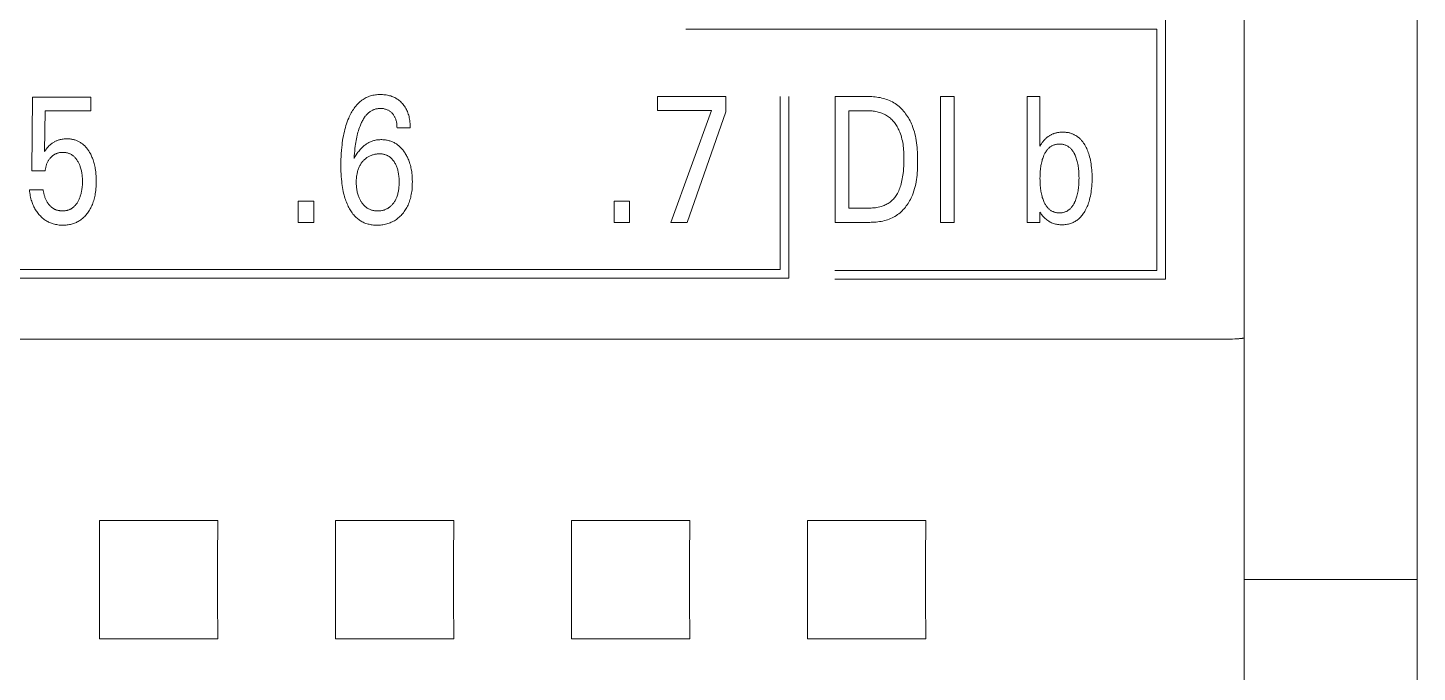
# Model space of a CAD drawing. Header units: millimetres. Extents: x 0 to 420, y 0 to 297.
# Drawn here: x 228.26 to 245.92, y 182.54 to 190.73 of the extents above; entities that cross this region are included whole.
import ezdxf

# ---------------------------------------------------------------- set-up
doc = ezdxf.new("R2010")
doc.units = ezdxf.units.MM
doc.layers.add('eProC - L2', color=41, linetype='Continuous', lineweight=20)

msp = doc.modelspace()

# ---------------------------------------------------------------- linework, layer by layer
at = {"layer": 'eProC - L2', "linetype": 'Continuous'}
for p, q in [((245.924, 220.315), (245.924, 173.915)), ((243.724, 180.53), (243.724, 213.888)), ((242.722, 187.532), (242.722, 198.22)), ((236.626, 190.71), (242.612, 190.71)), ((242.612, 187.642), (242.612, 190.71)), ((228.311, 188.911), (228.322, 189.846)), ((228.322, 189.846), (229.063, 189.846)), ((229.063, 189.846), (229.063, 189.672)), ((236.264, 189.676), (236.264, 189.855)), ((236.264, 189.855), (237.134, 189.855)), ((237.134, 189.855), (237.134, 189.659)), ((237.824, 187.655), (237.824, 189.855)), ((237.934, 187.545), (237.934, 189.855)), ((238.524, 188.255), (238.524, 189.855)), ((238.524, 189.855), (238.929, 189.855)), ((239.862, 188.255), (239.862, 189.855)), ((239.862, 189.855), (240.037, 189.855)), ((240.037, 189.855), (240.037, 188.255)), ((240.964, 188.255), (240.964, 189.855)), ((240.964, 189.855), (241.128, 189.855)), ((241.128, 189.855), (241.128, 189.225)), ((228.482, 189.672), (228.472, 189.157)), ((229.063, 189.672), (228.482, 189.672)), ((236.954, 189.676), (236.264, 189.676)), ((236.437, 188.255), (236.954, 189.676)), ((237.134, 189.659), (236.643, 188.255)), ((238.699, 189.674), (238.699, 188.437)), ((238.929, 189.674), (238.699, 189.674)), ((233.122, 189.455), (232.955, 189.455)), ((241.128, 189.225), (241.141, 189.245)), ((228.482, 188.911), (228.311, 188.911)), ((228.282, 188.667), (228.457, 188.667)), ((231.698, 188.255), (231.698, 188.525)), ((231.698, 188.525), (231.896, 188.525)), ((231.896, 188.525), (231.896, 188.255)), ((235.714, 188.255), (235.714, 188.525)), ((235.714, 188.525), (235.911, 188.525)), ((235.911, 188.525), (235.911, 188.255)), ((238.699, 188.437), (238.965, 188.437)), ((241.128, 188.384), (241.128, 188.255)), ((241.13, 188.381), (241.128, 188.384)), ((231.896, 188.255), (231.698, 188.255)), ((235.911, 188.255), (235.714, 188.255)), ((236.643, 188.255), (236.437, 188.255)), ((238.964, 188.255), (238.524, 188.255)), ((240.037, 188.255), (239.862, 188.255)), ((241.128, 188.255), (240.964, 188.255)), ((202.456, 187.655), (237.824, 187.655)), ((238.522, 187.642), (242.612, 187.642)), ((202.346, 187.545), (237.934, 187.545)), ((238.522, 187.532), (242.722, 187.532)), ((243.537, 186.772), (178.324, 186.771)), ((243.619, 186.773), (243.606, 186.773)), ((243.675, 186.778), (243.671, 186.777)), ((243.687, 186.78), (243.675, 186.778)), ((243.689, 186.78), (243.687, 186.78)), ((243.692, 186.78), (243.689, 186.78)), ((243.694, 186.781), (243.692, 186.78)), ((243.697, 186.781), (243.694, 186.781)), ((243.7, 186.781), (243.697, 186.781)), ((243.702, 186.782), (243.7, 186.781)), ((243.706, 186.782), (243.702, 186.782)), ((230.676, 184.467), (229.172, 184.467)), ((233.676, 184.467), (232.172, 184.467)), ((236.676, 184.467), (235.172, 184.467)), ((239.676, 184.467), (238.172, 184.467)), ((245.924, 183.715), (243.724, 183.715)), ((230.676, 182.964), (229.172, 182.964)), ((233.676, 182.964), (232.172, 182.964)), ((236.676, 182.964), (235.172, 182.964)), ((239.676, 182.964), (238.172, 182.964)), ((245.924, 182.603), (245.924, 182.577))]:
    msp.add_line(p, q, dxfattribs=at)
for points in [[(233.122, 189.455), (233.122, 189.474), (233.121, 189.492), (233.12, 189.511), (233.119, 189.529), (233.116, 189.548), (233.114, 189.566), (233.11, 189.584), (233.107, 189.6), (233.103, 189.616), (233.098, 189.631), (233.093, 189.646), (233.087, 189.662), (233.081, 189.676), (233.074, 189.691), (233.067, 189.704), (233.059, 189.717), (233.051, 189.73), (233.042, 189.742), (233.033, 189.754), (233.023, 189.765), (233.013, 189.776), (233.003, 189.786), (232.993, 189.795), (232.983, 189.803), (232.972, 189.812), (232.961, 189.819), (232.949, 189.827), (232.938, 189.833), (232.925, 189.84), (232.913, 189.846), (232.9, 189.851), (232.887, 189.856), (232.874, 189.861), (232.86, 189.864), (232.847, 189.868), (232.832, 189.871), (232.817, 189.874), (232.802, 189.876), (232.787, 189.877), (232.771, 189.879), (232.756, 189.879), (232.74, 189.879), (232.725, 189.879), (232.71, 189.878), (232.694, 189.877), (232.679, 189.875), (232.663, 189.873), (232.648, 189.87), (232.633, 189.866), (232.618, 189.862), (232.604, 189.857), (232.589, 189.852), (232.575, 189.846), (232.561, 189.84), (232.548, 189.833), (232.535, 189.825), (232.522, 189.817), (232.509, 189.808), (232.497, 189.799), (232.485, 189.789), (232.474, 189.779), (232.463, 189.769), (232.452, 189.758), (232.442, 189.747), (232.43, 189.733), (232.419, 189.719), (232.409, 189.705), (232.399, 189.691), (232.389, 189.676), (232.38, 189.66), (232.371, 189.645), (232.363, 189.629), (232.355, 189.613), (232.348, 189.597), (232.34, 189.581), (232.331, 189.557), (232.322, 189.533), (232.313, 189.509), (232.305, 189.485), (232.298, 189.46), (232.291, 189.435), (232.285, 189.41), (232.279, 189.382), (232.273, 189.353), (232.267, 189.325), (232.263, 189.296), (232.259, 189.267), (232.255, 189.238), (232.252, 189.209), (232.248, 189.17), (232.245, 189.131), (232.243, 189.092), (232.242, 189.053), (232.241, 189.014), (232.241, 188.976), (232.241, 188.935)], [(238.964, 188.255), (238.984, 188.256), (239.005, 188.256), (239.026, 188.258), (239.047, 188.259), (239.068, 188.262), (239.089, 188.265), (239.109, 188.268), (239.13, 188.272), (239.15, 188.277), (239.171, 188.283), (239.191, 188.289), (239.21, 188.296), (239.23, 188.303), (239.248, 188.312), (239.267, 188.321), (239.285, 188.331), (239.303, 188.342), (239.319, 188.353), (239.334, 188.364), (239.349, 188.377), (239.364, 188.39), (239.378, 188.403), (239.391, 188.418), (239.404, 188.432), (239.417, 188.447), (239.429, 188.463), (239.44, 188.479), (239.451, 188.496), (239.461, 188.513), (239.471, 188.53), (239.481, 188.547), (239.49, 188.565), (239.498, 188.583), (239.506, 188.601), (239.516, 188.628), (239.526, 188.656), (239.534, 188.684), (239.542, 188.712), (239.548, 188.74), (239.554, 188.769), (239.559, 188.798), (239.563, 188.827), (239.566, 188.856), (239.568, 188.885), (239.57, 188.914), (239.572, 188.944), (239.573, 188.973), (239.573, 189.003), (239.573, 189.032), (239.573, 189.062), (239.573, 189.091), (239.572, 189.12), (239.571, 189.149), (239.569, 189.179), (239.567, 189.208), (239.564, 189.237), (239.56, 189.265), (239.556, 189.294), (239.551, 189.323), (239.545, 189.351), (239.538, 189.379), (239.531, 189.407), (239.522, 189.435), (239.513, 189.462), (239.502, 189.49), (239.494, 189.509), (239.485, 189.528), (239.476, 189.546), (239.466, 189.565), (239.455, 189.583), (239.444, 189.601), (239.433, 189.618), (239.42, 189.635), (239.408, 189.652), (239.395, 189.668), (239.381, 189.684), (239.367, 189.699), (239.352, 189.713), (239.336, 189.727), (239.321, 189.74), (239.304, 189.752), (239.287, 189.764), (239.27, 189.775), (239.252, 189.785), (239.233, 189.794), (239.215, 189.803), (239.195, 189.811), (239.176, 189.818), (239.156, 189.824), (239.136, 189.83), (239.116, 189.835), (239.095, 189.84), (239.075, 189.843), (239.054, 189.847), (239.033, 189.85), (239.012, 189.852), (238.991, 189.853), (238.971, 189.855), (238.95, 189.855), (238.929, 189.855)], [(232.408, 189.067), (232.41, 189.099), (232.413, 189.131), (232.416, 189.162), (232.419, 189.193), (232.423, 189.225), (232.426, 189.248), (232.43, 189.271), (232.434, 189.294), (232.438, 189.316), (232.443, 189.339), (232.448, 189.362), (232.453, 189.381), (232.458, 189.401), (232.464, 189.42), (232.47, 189.44), (232.477, 189.459), (232.484, 189.478), (232.489, 189.49), (232.493, 189.502), (232.499, 189.514), (232.504, 189.525), (232.51, 189.537), (232.516, 189.548), (232.522, 189.56), (232.529, 189.571), (232.536, 189.582), (232.543, 189.592), (232.551, 189.603), (232.557, 189.61), (232.563, 189.617), (232.569, 189.625), (232.576, 189.632), (232.583, 189.638), (232.59, 189.645), (232.597, 189.651), (232.605, 189.657), (232.612, 189.663), (232.62, 189.668), (232.628, 189.673), (232.637, 189.677), (232.645, 189.681), (232.653, 189.685), (232.661, 189.688), (232.67, 189.691), (232.678, 189.694), (232.687, 189.696), (232.696, 189.698), (232.705, 189.699), (232.714, 189.701), (232.723, 189.702), (232.732, 189.702), (232.74, 189.702), (232.751, 189.702), (232.761, 189.702), (232.771, 189.701), (232.781, 189.7), (232.791, 189.698), (232.801, 189.695), (232.81, 189.693), (232.819, 189.69), (232.828, 189.687), (232.836, 189.683), (232.844, 189.679), (232.853, 189.675), (232.86, 189.67), (232.868, 189.665), (232.875, 189.659), (232.882, 189.653), (232.888, 189.647), (232.895, 189.64), (232.9, 189.634), (232.906, 189.627), (232.911, 189.62), (232.915, 189.613), (232.92, 189.606), (232.924, 189.598), (232.928, 189.591), (232.932, 189.582), (232.935, 189.574), (232.938, 189.565), (232.941, 189.556), (232.944, 189.547), (232.946, 189.538), (232.948, 189.529), (232.95, 189.517), (232.952, 189.505), (232.953, 189.492), (232.954, 189.48), (232.954, 189.468), (232.955, 189.455)], [(238.929, 189.674), (238.945, 189.674), (238.961, 189.673), (238.977, 189.672), (238.993, 189.671), (239.009, 189.669), (239.026, 189.667), (239.041, 189.664), (239.057, 189.661), (239.073, 189.657), (239.089, 189.652), (239.104, 189.648), (239.119, 189.642), (239.134, 189.636), (239.148, 189.63), (239.163, 189.622), (239.177, 189.615), (239.19, 189.606), (239.202, 189.598), (239.214, 189.588), (239.226, 189.579), (239.237, 189.568), (239.248, 189.558), (239.258, 189.546), (239.268, 189.535), (239.278, 189.523), (239.287, 189.511), (239.296, 189.498), (239.304, 189.485), (239.312, 189.472), (239.32, 189.458), (239.327, 189.445), (239.334, 189.431), (239.34, 189.417), (239.346, 189.402), (239.355, 189.381), (239.362, 189.359), (239.368, 189.337), (239.374, 189.314), (239.379, 189.292), (239.384, 189.269), (239.387, 189.247), (239.39, 189.224), (239.393, 189.201), (239.395, 189.178), (239.396, 189.155), (239.397, 189.132), (239.398, 189.109), (239.398, 189.086), (239.398, 189.063), (239.398, 189.032), (239.397, 189), (239.396, 188.969), (239.394, 188.938), (239.392, 188.907), (239.388, 188.876), (239.385, 188.854), (239.382, 188.832), (239.378, 188.81), (239.374, 188.789), (239.369, 188.767), (239.364, 188.746), (239.358, 188.724), (239.352, 188.707), (239.346, 188.689), (239.34, 188.672), (239.332, 188.656), (239.325, 188.639), (239.316, 188.623), (239.307, 188.607), (239.299, 188.595), (239.291, 188.583), (239.282, 188.572), (239.274, 188.561), (239.264, 188.551), (239.254, 188.54), (239.244, 188.531), (239.233, 188.521), (239.222, 188.513), (239.211, 188.504), (239.199, 188.496), (239.187, 188.489), (239.174, 188.482), (239.162, 188.476), (239.149, 188.47), (239.135, 188.465), (239.122, 188.46), (239.108, 188.456), (239.091, 188.451), (239.073, 188.447), (239.055, 188.444), (239.037, 188.441), (239.019, 188.439), (239.001, 188.438), (238.983, 188.437), (238.965, 188.437)], [(241.688, 189.255), (241.682, 189.263), (241.677, 189.271), (241.671, 189.279), (241.665, 189.287), (241.658, 189.294), (241.652, 189.302), (241.645, 189.309), (241.638, 189.316), (241.631, 189.323), (241.625, 189.328), (241.618, 189.333), (241.612, 189.339), (241.606, 189.343), (241.599, 189.348), (241.592, 189.353), (241.585, 189.357), (241.578, 189.361), (241.571, 189.365), (241.564, 189.369), (241.557, 189.373), (241.549, 189.376), (241.542, 189.379), (241.534, 189.382), (241.525, 189.385), (241.517, 189.388), (241.508, 189.391), (241.499, 189.393), (241.49, 189.395), (241.481, 189.397), (241.471, 189.398), (241.462, 189.399), (241.453, 189.4), (241.444, 189.401), (241.434, 189.402), (241.425, 189.402), (241.416, 189.402), (241.407, 189.402), (241.397, 189.401), (241.388, 189.401), (241.379, 189.4), (241.369, 189.399), (241.36, 189.398), (241.351, 189.396), (241.342, 189.394), (241.333, 189.392), (241.324, 189.39), (241.315, 189.387), (241.306, 189.385), (241.299, 189.382), (241.291, 189.379), (241.284, 189.376), (241.276, 189.372), (241.269, 189.368), (241.262, 189.365), (241.255, 189.361), (241.248, 189.356), (241.241, 189.352), (241.234, 189.347), (241.228, 189.342), (241.221, 189.338), (241.215, 189.332), (241.208, 189.326), (241.2, 189.32), (241.194, 189.313), (241.187, 189.306), (241.181, 189.299), (241.174, 189.292), (241.168, 189.284), (241.163, 189.277), (241.157, 189.269), (241.151, 189.261), (241.146, 189.253), (241.141, 189.245)], [(229.124, 188.892), (229.12, 188.921), (229.118, 188.937), (229.115, 188.953), (229.112, 188.969), (229.108, 188.985), (229.104, 189.001), (229.1, 189.017), (229.095, 189.033), (229.09, 189.048), (229.086, 189.061), (229.081, 189.073), (229.076, 189.085), (229.071, 189.098), (229.066, 189.109), (229.06, 189.121), (229.054, 189.133), (229.047, 189.145), (229.04, 189.156), (229.035, 189.165), (229.029, 189.174), (229.022, 189.183), (229.016, 189.191), (229.009, 189.2), (229.002, 189.208), (228.995, 189.216), (228.988, 189.223), (228.98, 189.231), (228.972, 189.238), (228.964, 189.245), (228.957, 189.252), (228.949, 189.258), (228.941, 189.263), (228.932, 189.269), (228.924, 189.274), (228.915, 189.279), (228.906, 189.283), (228.897, 189.288), (228.888, 189.292), (228.879, 189.296), (228.87, 189.299), (228.86, 189.302), (228.85, 189.305), (228.84, 189.308), (228.829, 189.31), (228.819, 189.312), (228.809, 189.313), (228.798, 189.315), (228.788, 189.316), (228.777, 189.316), (228.767, 189.317), (228.756, 189.317), (228.745, 189.317), (228.733, 189.316), (228.721, 189.315), (228.709, 189.314), (228.697, 189.312), (228.686, 189.31), (228.674, 189.308), (228.665, 189.306), (228.656, 189.303), (228.647, 189.3), (228.637, 189.297), (228.628, 189.293), (228.62, 189.29), (228.611, 189.285), (228.602, 189.281), (228.594, 189.276), (228.586, 189.271), (228.578, 189.266), (228.57, 189.261), (228.562, 189.255), (228.555, 189.249), (228.548, 189.243), (228.54, 189.236), (228.53, 189.226), (228.52, 189.215), (228.508, 189.202), (228.497, 189.188), (228.485, 189.173), (228.472, 189.157)], [(233.149, 188.799), (233.148, 188.819), (233.147, 188.838), (233.146, 188.858), (233.144, 188.878), (233.141, 188.898), (233.138, 188.917), (233.135, 188.933), (233.132, 188.95), (233.128, 188.966), (233.124, 188.982), (233.119, 188.998), (233.115, 189.014), (233.109, 189.029), (233.103, 189.045), (233.098, 189.057), (233.093, 189.07), (233.087, 189.082), (233.081, 189.094), (233.074, 189.106), (233.068, 189.118), (233.06, 189.13), (233.053, 189.141), (233.045, 189.152), (233.038, 189.162), (233.031, 189.171), (233.024, 189.181), (233.016, 189.19), (233.008, 189.198), (233, 189.207), (232.991, 189.215), (232.982, 189.223), (232.973, 189.231), (232.964, 189.238), (232.955, 189.245), (232.946, 189.251), (232.936, 189.257), (232.927, 189.263), (232.917, 189.268), (232.907, 189.273), (232.897, 189.278), (232.886, 189.282), (232.876, 189.286), (232.865, 189.29), (232.854, 189.293), (232.843, 189.296), (232.831, 189.299), (232.82, 189.301), (232.808, 189.303), (232.797, 189.304), (232.785, 189.305), (232.773, 189.306), (232.761, 189.307), (232.75, 189.307), (232.738, 189.306), (232.727, 189.306), (232.715, 189.305), (232.704, 189.303), (232.693, 189.302), (232.681, 189.3), (232.67, 189.297), (232.659, 189.294), (232.648, 189.291), (232.638, 189.288), (232.627, 189.283), (232.616, 189.279), (232.606, 189.274), (232.595, 189.269), (232.585, 189.263), (232.575, 189.257), (232.565, 189.251), (232.556, 189.244), (232.547, 189.237), (232.537, 189.23), (232.526, 189.221), (232.516, 189.211), (232.505, 189.201), (232.495, 189.19), (232.485, 189.18), (232.476, 189.169), (232.467, 189.157), (232.458, 189.146), (232.449, 189.134), (232.434, 189.112), (232.42, 189.089), (232.414, 189.079), (232.408, 189.067)], [(241.178, 188.519), (241.173, 188.532), (241.167, 188.546), (241.163, 188.559), (241.158, 188.573), (241.154, 188.587), (241.151, 188.601), (241.147, 188.617), (241.143, 188.634), (241.141, 188.65), (241.138, 188.666), (241.136, 188.683), (241.134, 188.699), (241.132, 188.722), (241.13, 188.745), (241.129, 188.768), (241.129, 188.791), (241.128, 188.813), (241.129, 188.836), (241.129, 188.859), (241.13, 188.881), (241.132, 188.904), (241.134, 188.927), (241.136, 188.943), (241.138, 188.96), (241.141, 188.976), (241.143, 188.992), (241.147, 189.008), (241.151, 189.025), (241.154, 189.039), (241.158, 189.053), (241.163, 189.066), (241.167, 189.08), (241.173, 189.094), (241.178, 189.107), (241.183, 189.117), (241.187, 189.126), (241.192, 189.135), (241.197, 189.144), (241.203, 189.153), (241.209, 189.162), (241.215, 189.17), (241.221, 189.179), (241.228, 189.186), (241.234, 189.192), (241.24, 189.198), (241.246, 189.204), (241.252, 189.209), (241.259, 189.214), (241.266, 189.218), (241.273, 189.223), (241.28, 189.227), (241.287, 189.231), (241.294, 189.234), (241.302, 189.237), (241.31, 189.24), (241.318, 189.242), (241.326, 189.244), (241.334, 189.246), (241.342, 189.248), (241.351, 189.249), (241.359, 189.249), (241.368, 189.25), (241.376, 189.25), (241.385, 189.25), (241.395, 189.249), (241.404, 189.248), (241.413, 189.247), (241.422, 189.245), (241.431, 189.243), (241.44, 189.241), (241.449, 189.238), (241.458, 189.234), (241.466, 189.231), (241.474, 189.227), (241.482, 189.222), (241.489, 189.217), (241.497, 189.212), (241.504, 189.206), (241.511, 189.201), (241.517, 189.194), (241.524, 189.188), (241.53, 189.18), (241.537, 189.172), (241.543, 189.164), (241.549, 189.156), (241.555, 189.147), (241.56, 189.138), (241.565, 189.129), (241.569, 189.12), (241.574, 189.11), (241.575, 189.108)], [(241.13, 188.381), (241.137, 188.37), (241.144, 188.36), (241.152, 188.349), (241.16, 188.339), (241.169, 188.33), (241.178, 188.32), (241.187, 188.311), (241.196, 188.302), (241.206, 188.294), (241.217, 188.286), (241.228, 188.278), (241.239, 188.27), (241.25, 188.263), (241.262, 188.257), (241.274, 188.251), (241.287, 188.246), (241.299, 188.241), (241.312, 188.237), (241.326, 188.233), (241.339, 188.23), (241.353, 188.228), (241.367, 188.226), (241.381, 188.225), (241.395, 188.224), (241.409, 188.224), (241.422, 188.224), (241.436, 188.225), (241.449, 188.226), (241.463, 188.227), (241.476, 188.23), (241.49, 188.232), (241.503, 188.236), (241.516, 188.24), (241.529, 188.244), (241.541, 188.249), (241.552, 188.254), (241.564, 188.26), (241.575, 188.266), (241.586, 188.273), (241.597, 188.28), (241.607, 188.288), (241.617, 188.296), (241.627, 188.305), (241.637, 188.315), (241.647, 188.325), (241.657, 188.336), (241.666, 188.347), (241.674, 188.358), (241.682, 188.37), (241.69, 188.382), (241.697, 188.394), (241.704, 188.406), (241.713, 188.422), (241.721, 188.438), (241.728, 188.455), (241.735, 188.471), (241.741, 188.488), (241.747, 188.505), (241.752, 188.522), (241.759, 188.544), (241.764, 188.567), (241.769, 188.59), (241.774, 188.613), (241.778, 188.636), (241.781, 188.659), (241.784, 188.686), (241.787, 188.712), (241.788, 188.739), (241.79, 188.766), (241.79, 188.792), (241.791, 188.819), (241.79, 188.845), (241.79, 188.871), (241.788, 188.898), (241.787, 188.924), (241.784, 188.95), (241.781, 188.976), (241.778, 188.999), (241.774, 189.021), (241.77, 189.044), (241.765, 189.066), (241.759, 189.089), (241.753, 189.111), (241.748, 189.128), (241.742, 189.144), (241.736, 189.161), (241.729, 189.177), (241.722, 189.193), (241.714, 189.208), (241.706, 189.224), (241.697, 189.239), (241.688, 189.255)], [(228.482, 188.911), (228.483, 188.921), (228.484, 188.93), (228.486, 188.94), (228.488, 188.95), (228.49, 188.959), (228.492, 188.969), (228.495, 188.978), (228.497, 188.987), (228.5, 188.995), (228.503, 189.004), (228.507, 189.012), (228.511, 189.02), (228.515, 189.028), (228.519, 189.036), (228.524, 189.043), (228.528, 189.05), (228.533, 189.057), (228.539, 189.064), (228.544, 189.071), (228.55, 189.077), (228.556, 189.083), (228.562, 189.089), (228.567, 189.094), (228.574, 189.099), (228.58, 189.104), (228.586, 189.109), (228.593, 189.113), (228.6, 189.117), (228.606, 189.121), (228.613, 189.125), (228.62, 189.128), (228.627, 189.131), (228.635, 189.133), (228.642, 189.136), (228.649, 189.138), (228.657, 189.14), (228.665, 189.141), (228.673, 189.142), (228.681, 189.143), (228.689, 189.144), (228.697, 189.144), (228.706, 189.145), (228.713, 189.144), (228.721, 189.144), (228.729, 189.143), (228.736, 189.143), (228.744, 189.142), (228.751, 189.14), (228.759, 189.139), (228.766, 189.137), (228.774, 189.135), (228.781, 189.132), (228.788, 189.13), (228.795, 189.127), (228.801, 189.124), (228.808, 189.12), (228.814, 189.117), (228.82, 189.113), (228.826, 189.109), (228.832, 189.104), (228.838, 189.1), (228.844, 189.095), (228.85, 189.089), (228.857, 189.083), (228.863, 189.076), (228.869, 189.07), (228.874, 189.063), (228.88, 189.056), (228.885, 189.048), (228.89, 189.041), (228.894, 189.033), (228.899, 189.025), (228.904, 189.016), (228.909, 189.007), (228.913, 188.998), (228.917, 188.989), (228.921, 188.979), (228.925, 188.97), (228.928, 188.96), (228.932, 188.948), (228.935, 188.936), (228.939, 188.924), (228.942, 188.912), (228.944, 188.9), (228.946, 188.887), (228.948, 188.875), (228.95, 188.861), (228.952, 188.847), (228.953, 188.832), (228.954, 188.818), (228.955, 188.804), (228.955, 188.79), (228.955, 188.776), (228.955, 188.76), (228.954, 188.744), (228.954, 188.728), (228.952, 188.712), (228.951, 188.696)], [(232.904, 188.493), (232.898, 188.486), (232.892, 188.479), (232.886, 188.472), (232.879, 188.465), (232.872, 188.459), (232.865, 188.452), (232.857, 188.446), (232.85, 188.442), (232.843, 188.437), (232.836, 188.432), (232.828, 188.428), (232.821, 188.425), (232.813, 188.421), (232.805, 188.418), (232.797, 188.415), (232.789, 188.412), (232.78, 188.409), (232.77, 188.407), (232.76, 188.405), (232.75, 188.403), (232.739, 188.402), (232.729, 188.401), (232.719, 188.401), (232.709, 188.401), (232.699, 188.401), (232.688, 188.401), (232.678, 188.402), (232.668, 188.403), (232.658, 188.405), (232.648, 188.407), (232.639, 188.409), (232.629, 188.412), (232.621, 188.415), (232.613, 188.418), (232.605, 188.421), (232.598, 188.425), (232.59, 188.429), (232.583, 188.433), (232.575, 188.437), (232.568, 188.442), (232.562, 188.447), (232.554, 188.453), (232.546, 188.46), (232.539, 188.467), (232.532, 188.474), (232.525, 188.481), (232.519, 188.489), (232.512, 188.497), (232.506, 188.505), (232.501, 188.514), (232.495, 188.522), (232.49, 188.531), (232.485, 188.54), (232.48, 188.549), (232.476, 188.559), (232.472, 188.568), (232.468, 188.578), (232.463, 188.59), (232.459, 188.602), (232.455, 188.615), (232.452, 188.627), (232.449, 188.64), (232.447, 188.652), (232.444, 188.665), (232.442, 188.68), (232.44, 188.694), (232.439, 188.709), (232.438, 188.723), (232.437, 188.738), (232.437, 188.752), (232.437, 188.767), (232.437, 188.782), (232.437, 188.797), (232.438, 188.812), (232.439, 188.827), (232.441, 188.841), (232.443, 188.856), (232.446, 188.871), (232.448, 188.882), (232.451, 188.893), (232.454, 188.905), (232.457, 188.916), (232.461, 188.927), (232.465, 188.938), (232.469, 188.948), (232.474, 188.959), (232.478, 188.969), (232.483, 188.978), (232.489, 188.987), (232.494, 188.997), (232.5, 189.006), (232.507, 189.014), (232.513, 189.023), (232.52, 189.031)], [(232.52, 189.031), (232.527, 189.039), (232.534, 189.046), (232.541, 189.053), (232.548, 189.059), (232.556, 189.066), (232.564, 189.072), (232.572, 189.078), (232.58, 189.083), (232.588, 189.088), (232.597, 189.093), (232.606, 189.098), (232.615, 189.102), (232.624, 189.106), (232.633, 189.109), (232.642, 189.112), (232.652, 189.115), (232.662, 189.117), (232.673, 189.12), (232.683, 189.121), (232.694, 189.123), (232.704, 189.124), (232.715, 189.125), (232.725, 189.125), (232.736, 189.125), (232.745, 189.125), (232.755, 189.124), (232.764, 189.124), (232.774, 189.122), (232.783, 189.121), (232.792, 189.119), (232.801, 189.116), (232.81, 189.113), (232.818, 189.111), (232.825, 189.108), (232.832, 189.104), (232.839, 189.1), (232.846, 189.096), (232.853, 189.092), (232.86, 189.088), (232.866, 189.083), (232.872, 189.078), (232.879, 189.071), (232.886, 189.065), (232.893, 189.058), (232.899, 189.05), (232.905, 189.043), (232.911, 189.035), (232.917, 189.027), (232.922, 189.019), (232.928, 189.009), (232.933, 188.999), (232.938, 188.989), (232.943, 188.979), (232.947, 188.969), (232.951, 188.958), (232.955, 188.948), (232.959, 188.936), (232.963, 188.924), (232.966, 188.912), (232.968, 188.9), (232.971, 188.888), (232.973, 188.876), (232.975, 188.864), (232.977, 188.848), (232.979, 188.832), (232.98, 188.816), (232.981, 188.799), (232.982, 188.783), (232.982, 188.767), (232.982, 188.752), (232.981, 188.737), (232.98, 188.723), (232.979, 188.708), (232.978, 188.693), (232.976, 188.679), (232.974, 188.664), (232.972, 188.651), (232.969, 188.639), (232.966, 188.626), (232.963, 188.613), (232.959, 188.601), (232.955, 188.589), (232.951, 188.576), (232.947, 188.567), (232.943, 188.557), (232.938, 188.548), (232.934, 188.539), (232.929, 188.53), (232.923, 188.521), (232.918, 188.512), (232.912, 188.504), (232.904, 188.493)], [(241.575, 189.108), (241.58, 189.095), (241.585, 189.082), (241.59, 189.069), (241.594, 189.056), (241.598, 189.042), (241.602, 189.029), (241.606, 189.013), (241.609, 188.996), (241.612, 188.98), (241.615, 188.964), (241.617, 188.947), (241.619, 188.931), (241.621, 188.909), (241.623, 188.886), (241.624, 188.863), (241.624, 188.841), (241.625, 188.818), (241.624, 188.795), (241.624, 188.772), (241.623, 188.749), (241.621, 188.727), (241.619, 188.704), (241.617, 188.687), (241.615, 188.671), (241.612, 188.654), (241.609, 188.637), (241.606, 188.621), (241.602, 188.605), (241.598, 188.59), (241.594, 188.576), (241.59, 188.562), (241.585, 188.548), (241.579, 188.534), (241.574, 188.521), (241.569, 188.511), (241.565, 188.502), (241.56, 188.492), (241.555, 188.483), (241.549, 188.474), (241.543, 188.465), (241.537, 188.457), (241.53, 188.448), (241.523, 188.44), (241.518, 188.434), (241.512, 188.428), (241.506, 188.423), (241.499, 188.418), (241.493, 188.413), (241.486, 188.408), (241.479, 188.403), (241.472, 188.399), (241.465, 188.395), (241.457, 188.392), (241.449, 188.389), (241.442, 188.386), (241.434, 188.383), (241.425, 188.381), (241.417, 188.38), (241.409, 188.378), (241.4, 188.377), (241.392, 188.376), (241.384, 188.376), (241.375, 188.376), (241.367, 188.376), (241.358, 188.376), (241.35, 188.377), (241.342, 188.378), (241.333, 188.379), (241.325, 188.381), (241.317, 188.383), (241.309, 188.386), (241.301, 188.388), (241.294, 188.392), (241.286, 188.395), (241.279, 188.399), (241.272, 188.403), (241.265, 188.407), (241.258, 188.412), (241.252, 188.417), (241.246, 188.422), (241.239, 188.428), (241.234, 188.433), (241.228, 188.439), (241.221, 188.447), (241.215, 188.455), (241.208, 188.464), (241.203, 188.472), (241.197, 188.481), (241.192, 188.49), (241.187, 188.5), (241.183, 188.509), (241.178, 188.519)], [(228.282, 188.667), (228.284, 188.648), (228.286, 188.63), (228.289, 188.611), (228.292, 188.592), (228.296, 188.574), (228.3, 188.555), (228.305, 188.537), (228.31, 188.523), (228.314, 188.509), (228.32, 188.494), (228.325, 188.481), (228.331, 188.467), (228.337, 188.453), (228.344, 188.44), (228.351, 188.427), (228.359, 188.414), (228.366, 188.402), (228.374, 188.391), (228.383, 188.379), (228.391, 188.368), (228.4, 188.357), (228.41, 188.346), (228.42, 188.336), (228.429, 188.327), (228.439, 188.318), (228.449, 188.309), (228.459, 188.301), (228.469, 188.293), (228.48, 188.285), (228.491, 188.278), (228.502, 188.271), (228.514, 188.265), (228.525, 188.259), (228.537, 188.253), (228.549, 188.248), (228.561, 188.244), (228.573, 188.239), (228.585, 188.236), (228.598, 188.232), (228.613, 188.229), (228.628, 188.226), (228.643, 188.223), (228.659, 188.221), (228.674, 188.22), (228.69, 188.219), (228.706, 188.219), (228.719, 188.219), (228.733, 188.22), (228.747, 188.221), (228.761, 188.222), (228.775, 188.224), (228.789, 188.226), (228.802, 188.229), (228.816, 188.232), (228.829, 188.236), (228.841, 188.24), (228.854, 188.245), (228.866, 188.249), (228.878, 188.255), (228.889, 188.26), (228.901, 188.266), (228.912, 188.273), (228.923, 188.28), (228.934, 188.287), (228.945, 188.295), (228.955, 188.304), (228.965, 188.313), (228.975, 188.322), (228.985, 188.331), (228.994, 188.341), (229.003, 188.351), (229.011, 188.362), (229.019, 188.372), (229.029, 188.385), (229.038, 188.398), (229.046, 188.412), (229.054, 188.426), (229.061, 188.44), (229.068, 188.454), (229.075, 188.469), (229.081, 188.483), (229.087, 188.5), (229.093, 188.516), (229.098, 188.533), (229.103, 188.549), (229.107, 188.566), (229.111, 188.583), (229.115, 188.6), (229.118, 188.617), (229.121, 188.639), (229.124, 188.662), (229.126, 188.684), (229.128, 188.706), (229.129, 188.729), (229.13, 188.751), (229.13, 188.774), (229.13, 188.797), (229.129, 188.821), (229.128, 188.845), (229.126, 188.868), (229.124, 188.892)], [(232.241, 188.935), (232.242, 188.903), (232.243, 188.87), (232.245, 188.838), (232.248, 188.806), (232.251, 188.773), (232.254, 188.748), (232.258, 188.724), (232.261, 188.699), (232.266, 188.674), (232.271, 188.649), (232.276, 188.625), (232.283, 188.601), (232.288, 188.582), (232.293, 188.564), (232.299, 188.546), (232.305, 188.528), (232.312, 188.51), (232.319, 188.492), (232.327, 188.475), (232.335, 188.457), (232.342, 188.443), (232.35, 188.429), (232.358, 188.415), (232.366, 188.401), (232.375, 188.387), (232.385, 188.374), (232.394, 188.361), (232.405, 188.349), (232.415, 188.337), (232.427, 188.325), (232.436, 188.316), (232.446, 188.307), (232.456, 188.299), (232.467, 188.291), (232.477, 188.283), (232.488, 188.276), (232.499, 188.269), (232.511, 188.262), (232.523, 188.256), (232.535, 188.251), (232.547, 188.246), (232.56, 188.241), (232.573, 188.237), (232.586, 188.233), (232.599, 188.23), (232.613, 188.227), (232.626, 188.225), (232.64, 188.223), (232.654, 188.221), (232.667, 188.22), (232.681, 188.219), (232.695, 188.219), (232.711, 188.219), (232.728, 188.22), (232.744, 188.221), (232.76, 188.223), (232.776, 188.225), (232.792, 188.228), (232.808, 188.231), (232.824, 188.235), (232.838, 188.24), (232.853, 188.245), (232.867, 188.25), (232.881, 188.256), (232.894, 188.262), (232.908, 188.269), (232.921, 188.276), (232.934, 188.284), (232.947, 188.293), (232.959, 188.302), (232.971, 188.311), (232.983, 188.321), (232.994, 188.332), (233.005, 188.343), (233.016, 188.354), (233.026, 188.365), (233.036, 188.378), (233.046, 188.391), (233.055, 188.404), (233.064, 188.418), (233.072, 188.432), (233.08, 188.446), (233.088, 188.461), (233.095, 188.475), (233.102, 188.492), (233.108, 188.508), (233.114, 188.525), (233.119, 188.541), (233.124, 188.558), (233.128, 188.575), (233.132, 188.593), (233.136, 188.61), (233.139, 188.63), (233.142, 188.649), (233.145, 188.669), (233.146, 188.689), (233.148, 188.709), (233.149, 188.729), (233.149, 188.749), (233.15, 188.769), (233.149, 188.799)], [(228.951, 188.696), (228.948, 188.676), (228.947, 188.665), (228.945, 188.654), (228.943, 188.643), (228.94, 188.633), (228.938, 188.622), (228.935, 188.611), (228.932, 188.6), (228.928, 188.59), (228.925, 188.58), (228.922, 188.57), (228.918, 188.561), (228.914, 188.551), (228.909, 188.542), (228.905, 188.533), (228.9, 188.524), (228.895, 188.515), (228.891, 188.508), (228.887, 188.501), (228.882, 188.494), (228.877, 188.488), (228.872, 188.481), (228.867, 188.475), (228.862, 188.469), (228.856, 188.463), (228.851, 188.457), (228.845, 188.452), (228.84, 188.447), (228.834, 188.443), (228.829, 188.439), (228.823, 188.435), (228.818, 188.431), (228.812, 188.428), (228.806, 188.424), (228.8, 188.421), (228.794, 188.418), (228.788, 188.416), (228.781, 188.413), (228.774, 188.411), (228.767, 188.409), (228.759, 188.407), (228.752, 188.405), (228.744, 188.404), (228.737, 188.403), (228.729, 188.402), (228.721, 188.401), (228.713, 188.401), (228.706, 188.401), (228.698, 188.401), (228.691, 188.401), (228.684, 188.401), (228.676, 188.402), (228.669, 188.403), (228.662, 188.404), (228.654, 188.405), (228.647, 188.407), (228.64, 188.408), (228.633, 188.41), (228.626, 188.412), (228.619, 188.415), (228.613, 188.417), (228.606, 188.42), (228.599, 188.423), (228.593, 188.427), (228.587, 188.43), (228.58, 188.434), (228.574, 188.439), (228.568, 188.443), (228.562, 188.448), (228.556, 188.453), (228.551, 188.458), (228.545, 188.463), (228.54, 188.469), (228.535, 188.475), (228.53, 188.481), (228.525, 188.487), (228.521, 188.493), (228.516, 188.499), (228.512, 188.506), (228.508, 188.512), (228.504, 188.519), (228.499, 188.528), (228.495, 188.536), (228.49, 188.545), (228.486, 188.554), (228.483, 188.563), (228.479, 188.572), (228.476, 188.582), (228.473, 188.591), (228.47, 188.6), (228.467, 188.61), (228.465, 188.619), (228.463, 188.629), (228.461, 188.638), (228.46, 188.648), (228.458, 188.657), (228.457, 188.667)], [(243.606, 186.773), (243.574, 186.772), (243.562, 186.772), (243.549, 186.772), (243.537, 186.772)], [(243.665, 186.777), (243.658, 186.776), (243.652, 186.775), (243.645, 186.775), (243.639, 186.774), (243.632, 186.774), (243.626, 186.774), (243.619, 186.773)], [(243.671, 186.777), (243.668, 186.777), (243.667, 186.777), (243.665, 186.777)], [(243.711, 186.783), (243.709, 186.782), (243.706, 186.782)], [(243.724, 186.789), (243.724, 186.789), (243.724, 186.788), (243.724, 186.788), (243.724, 186.788), (243.724, 186.787), (243.723, 186.787), (243.723, 186.787), (243.723, 186.786), (243.723, 186.786), (243.723, 186.786), (243.722, 186.786), (243.722, 186.785), (243.722, 186.785), (243.721, 186.785), (243.721, 186.785), (243.721, 186.784), (243.72, 186.784), (243.72, 186.784), (243.719, 186.784), (243.719, 186.784), (243.718, 186.784), (243.717, 186.783), (243.717, 186.783), (243.716, 186.783), (243.715, 186.783), (243.714, 186.783), (243.713, 186.783), (243.712, 186.783), (243.711, 186.783)], [(229.172, 182.964), (229.174, 183.463), (229.174, 183.969), (229.172, 184.467)], [(230.676, 182.964), (230.674, 183.463), (230.674, 183.969), (230.676, 184.467)], [(232.172, 182.964), (232.174, 183.463), (232.174, 183.969), (232.172, 184.467)], [(233.676, 182.964), (233.674, 183.463), (233.674, 183.969), (233.676, 184.467)], [(235.172, 182.964), (235.174, 183.463), (235.174, 183.969), (235.172, 184.467)], [(236.676, 182.964), (236.674, 183.463), (236.674, 183.969), (236.676, 184.467)], [(238.172, 182.964), (238.174, 183.463), (238.174, 183.969), (238.172, 184.467)], [(239.676, 182.964), (239.674, 183.463), (239.674, 183.969), (239.676, 184.467)], [(245.924, 182.577), (245.923, 182.551), (245.923, 182.538)]]:
    msp.add_lwpolyline(points, dxfattribs=at)

doc.saveas('drawing.dxf')
